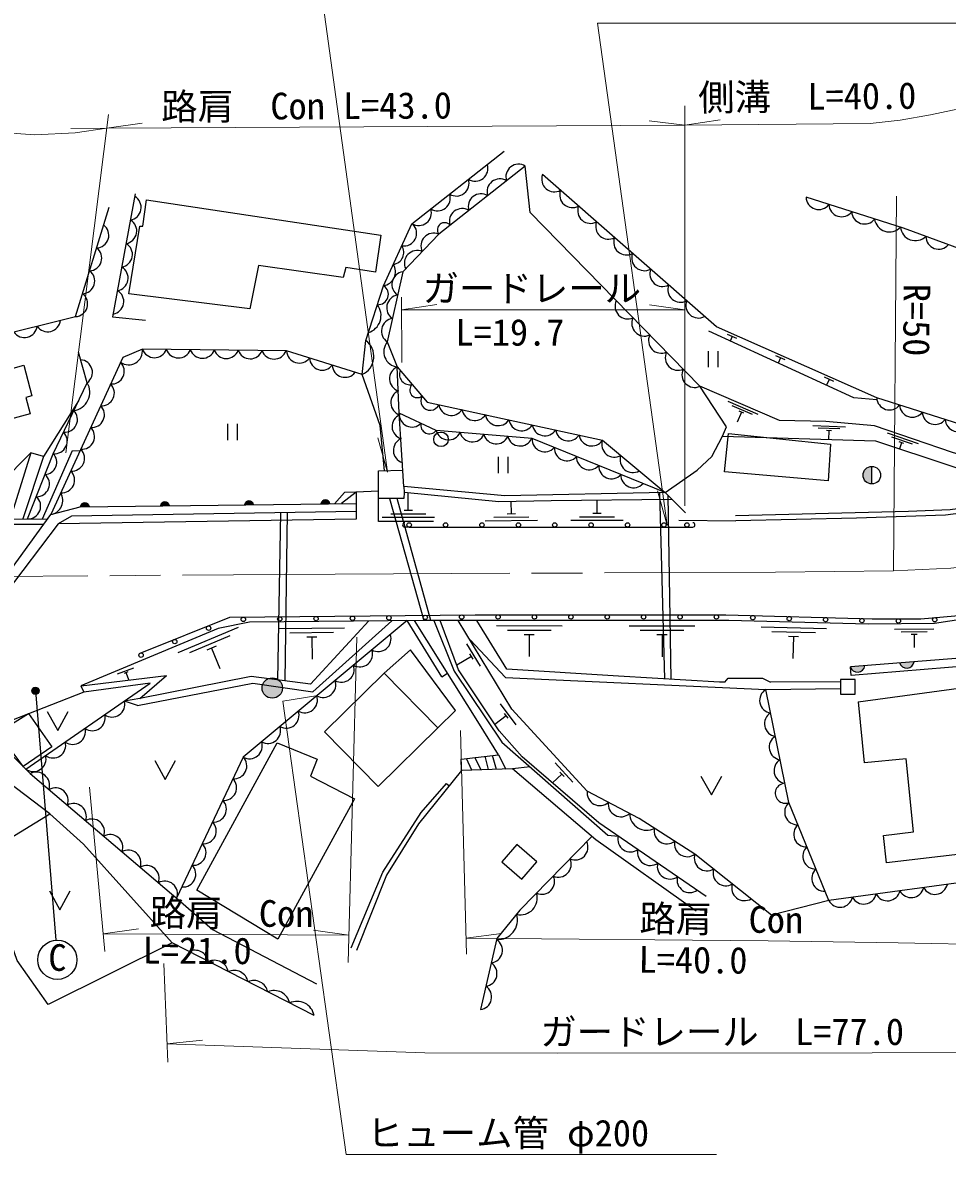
# Model space of a CAD drawing. Units: millimetres at full size, sheet at 1:1000; details may follow other scales. Extents: x 40000 to 680000, y 20000 to 380000.
# Drawn here: x 478168 to 541690, y 238070 to 315853 of the extents above; entities that cross this region are included whole.
import ezdxf
from ezdxf.enums import TextEntityAlignment as Align

# ---------------------------------------------------------------- set-up
doc = ezdxf.new("R2010")
doc.units = ezdxf.units.MM
doc.header["$LTSCALE"] = 1000
doc.linetypes.add('CHAIN', pattern=[18.5, 12, -1.5, 3.5, -1.5])
for name, color, linetype, lineweight in [('M-BGD', 7, 'Continuous', 25), ('M-BGD-EXST', 7, 'Continuous', 25), ('M-BMK', 2, 'CHAIN', 13), ('M-STR-HTXT', 7, 'Continuous', 13)]:
    doc.layers.add(name, color=color, linetype=linetype, lineweight=lineweight)
doc.styles.add('ＭＳ ゴシック', font='')
doc.styles.get('ＭＳ ゴシック').set_extended_font_data('MS Gothic')

msp = doc.modelspace()

# ---------------------------------------------------------------- hatches: boundary and pattern name
at = {"layer": 'M-BGD'}
for points in [[(536503, 285349, 0.41421), (535903, 284749, 0.41421), (536503, 284149)], [(482753, 282588), (482127, 282580, -0.84072)], [(488261, 282654), (487635, 282647, -0.84072)], [(494033, 282724), (493407, 282716, -0.84072)], [(499279, 282787), (498653, 282780, -0.84072)], [(536017, 271658), (535029, 271579, 0.82183)], [(539400, 271928), (538412, 271849, 0.82183)], [(494618, 270124, -1), (496018, 270124, -1)]]:
    msp.add_hatch(color=256, dxfattribs=at).paths.add_polyline_path(points)
at = {"layer": 'M-BGD-EXST'}
msp.add_hatch(color=256, dxfattribs=at).paths.add_polyline_path([(479263, 270045, -1), (478824, 269806, -1)])

# ---------------------------------------------------------------- linework, layer by layer
at = {"layer": 'M-BGD'}
for p, q in [((527226, 294140), (526586, 294424)), ((526906, 294282), (526768, 293969)), ((525251, 293281), (525251, 292163)), ((525918, 293281), (525918, 292163)), ((530543, 292674), (529903, 292957)), ((530223, 292815), (530064, 292455)), ((533888, 291194), (533248, 291477)), ((533568, 291336), (533388, 290929)), ((528700, 288910), (526634, 289803)), ((528296, 288921), (526919, 289516)), ((527548, 289081), (527251, 288393)), ((527709, 289012), (527387, 289150)), ((492249, 288275), (492249, 287157)), ((492916, 288275), (492916, 287157)), ((534694, 288059), (532446, 288152)), ((534313, 287924), (532815, 287986)), ((533733, 287798), (533383, 287813)), ((533558, 287805), (533533, 287206)), ((539703, 286898), (537576, 287632)), ((539299, 286878), (537881, 287368)), ((538707, 286924), (538376, 287038)), ((538541, 286981), (538395, 286558)), ((510823, 286013), (510823, 284895)), ((511490, 286013), (511490, 284895)), ((536503, 284149), (536503, 285349)), ((501089, 283590), (500066, 282797)), ((503373, 283149), (505719, 274772)), ((506211, 274772), (503886, 283149)), ((504659, 282339), (504659, 283541)), ((521923, 283552), (522259, 270747)), ((522297, 283560), (523711, 282173)), ((522718, 270719), (522517, 283345)), ((511739, 282107), (511730, 282933)), ((517624, 282132), (517624, 283030)), ((469303, 267212), (480111, 282042)), ((495889, 282172), (495670, 270673)), ((496197, 270604), (496366, 282180)), ((502859, 281859), (506459, 281859)), ((503459, 282099), (505859, 282099)), ((504379, 282339), (504939, 282339)), ((509944, 281607), (513544, 281647)), ((510542, 281854), (512942, 281880)), ((511459, 282104), (512019, 282110)), ((515824, 281652), (519424, 281652)), ((516424, 281892), (518824, 281892)), ((517344, 282132), (517904, 282132)), ((523253, 281652), (527155, 281602)), ((504720, 281178), (504420, 281178)), ((504720, 281178), (523800, 281178)), ((523800, 281178), (524204, 281178)), ((506964, 270893), (504580, 274760)), ((492983, 274275), (488831, 272539)), ((500279, 274240), (495780, 274189)), ((499533, 273931), (496533, 273897)), ((515219, 274381), (510719, 274385)), ((514469, 274082), (511469, 274084)), ((524342, 274373), (519842, 274377)), ((523592, 274074), (520592, 274076)), ((533389, 274194), (528890, 274313)), ((532631, 273914), (529632, 273993)), ((540754, 274177), (538054, 274143)), ((540307, 273992), (538507, 273969)), ((539619, 273803), (539199, 273797)), ((539409, 273800), (539420, 272900)), ((492406, 273709), (489639, 272551)), ((498386, 273618), (497686, 273610)), ((498036, 273614), (498053, 272114)), ((509621, 271616), (508690, 273157)), ((513318, 273783), (512618, 273783)), ((512968, 273783), (512967, 272283)), ((522442, 273775), (521742, 273775)), ((522092, 273775), (522090, 272275)), ((531474, 273644), (530774, 273663)), ((531124, 273654), (531084, 272154)), ((491461, 272988), (490816, 272718)), ((491138, 272853), (491717, 271470)), ((509002, 272293), (507992, 271684)), ((509110, 272114), (508893, 272473)), ((547231, 272552), (535029, 271579)), ((485787, 271496), (484661, 271082)), ((535076, 270992), (535029, 271579)), ((547278, 271966), (535076, 270992)), ((482188, 270270), (488039, 270984)), ((485397, 271225), (485134, 271128)), ((485265, 271177), (485452, 270668)), ((486219, 269408), (488039, 270984)), ((506964, 270893), (507363, 271143)), ((534356, 270542), (529546, 270526)), ((486219, 269408), (485160, 269219)), ((486060, 268926), (485160, 269219)), ((512072, 267600), (510991, 269039)), ((511514, 268044), (511262, 268380)), ((511388, 268212), (510598, 267619)), ((509030, 264484), (508657, 265283)), ((509665, 264501), (509228, 265349)), ((510177, 264515), (509930, 265431)), ((510719, 264529), (510445, 265490)), ((515958, 263651), (514739, 264976)), ((515216, 264191), (514572, 263599)), ((515358, 264037), (515074, 264346))]:
    msp.add_line(p, q, dxfattribs=at)
for points in [[(478728, 286291), (476667, 284200), (467000, 284685), (456311, 288678), (448081, 295424), (443508, 301398), (438941, 304582), (437039, 307120), (435171, 312606), (429839, 319310), (425416, 323306), (419200, 325325)], [(503027, 285059), (502738, 288161), (501482, 291671), (501742, 294008), (502968, 297772), (504914, 302034), (511254, 307019)], [(549246, 284163), (546900, 284817), (542045, 286300), (536694, 288146), (533347, 288437), (530158, 288497), (524695, 290857), (513029, 302798), (512699, 305995), (506749, 301314), (504291, 298725), (503219, 293906), (503901, 292186), (505968, 289779), (518001, 287162), (522297, 283560), (524500, 285105), (525514, 286026), (526241, 287442), (526508, 288061), (524695, 290857)], [(548579, 286656), (546883, 286885), (536838, 290071), (525836, 294937), (513883, 305414)], [(419615, 304775), (420309, 304133), (425482, 302278), (428000, 301091), (431752, 299093), (434738, 297194), (444733, 290048), (446876, 288553), (448991, 287291), (451328, 286147), (454051, 284862), (457423, 283649), (460558, 282800), (463810, 282195), (467226, 281882), (472973, 281718), (479896, 281748)], [(479606, 281349), (468445, 281357), (464325, 281631), (460405, 282280), (456638, 283284), (453796, 284320), (449774, 286301), (446115, 288452), (443089, 290643), (432619, 298061), (428962, 300226), (424590, 302145), (419749, 303809)], [(485908, 304078), (484352, 295631), (486614, 295407)], [(554783, 297319), (553842, 297185), (549725, 297674), (538672, 301725), (531984, 303847)], [(453925, 290634), (455757, 290646), (458415, 289845), (481805, 295649), (484121, 303176)], [(536856, 289929), (535255, 290073), (525301, 294642)], [(501482, 291671), (496303, 293295), (486399, 293409), (485043, 292847), (480111, 282042)], [(478511, 281742), (480269, 286223), (482600, 291102), (482002, 293213)], [(522297, 283560), (511299, 283321), (504349, 283981), (504042, 289014), (503901, 292186)], [(482008, 289864), (479593, 286039), (478175, 281740)], [(522297, 283560), (513165, 287260), (506577, 287822), (504042, 289014)], [(527147, 281972), (539015, 282281), (541882, 282400), (544713, 282786), (548398, 283528), (553541, 285047), (558145, 286985), (559852, 287904)], [(526241, 287442), (536759, 287102), (547094, 283667)], [(560087, 287469), (555756, 285410), (551302, 283859), (545582, 282521), (541557, 281995), (535443, 281793), (527155, 281602)], [(479593, 286039), (478728, 286291), (477307, 281737)], [(479525, 281746), (481586, 286447), (482109, 286419)], [(506402, 281568), (502624, 281568), (502624, 285050), (504281, 285085)], [(504349, 283981), (504369, 283570), (504359, 283149), (502624, 283149)], [(502624, 283640), (501089, 283590), (501089, 281730), (480615, 281402)], [(501089, 283590), (500286, 283555), (499594, 282791)], [(522780, 283087), (514478, 282996), (510884, 282913), (504369, 283570)], [(480111, 282042), (482125, 282580), (501089, 282809)], [(501089, 282256), (481515, 281939), (480615, 281402), (469653, 266978)], [(486244, 272519), (492403, 274980), (509243, 275159), (526477, 275159), (536519, 274883), (539864, 274883), (542196, 275083), (546518, 275765), (551163, 276756), (554760, 277888), (557547, 278973), (563062, 281943)], [(563326, 281454), (557954, 278737), (554823, 277558), (551449, 276475), (547118, 275508), (540806, 274561), (536241, 274503), (526681, 274754), (517509, 274762), (505648, 274772), (493758, 274637), (491608, 274211), (482166, 270261), (482369, 269839), (475677, 267236), (478687, 264250), (489002, 255449), (491207, 253534), (498347, 249780)], [(486060, 268926), (493979, 270465), (498108, 269863), (503526, 274748)], [(501940, 274730), (497932, 270377), (493877, 270907), (486219, 269408)], [(504580, 274760), (493311, 265378), (488745, 255668)], [(510857, 265538), (509556, 267645), (505092, 274766)], [(506405, 274771), (507801, 271283), (511088, 266398), (518376, 260013), (519082, 259949)], [(525130, 255795), (517756, 260860), (512493, 265388), (510896, 267170), (508108, 271369), (506860, 274771)], [(533542, 255524), (529616, 254515), (524352, 258710), (520519, 261144), (516954, 263040), (511779, 268662), (508088, 274770)], [(526400, 270516), (526039, 270515), (519098, 270942), (511424, 271420), (509362, 274769)], [(508899, 273427), (511347, 270848), (529212, 270022), (534356, 270099)], [(506698, 267386), (507907, 268574), (504803, 272740), (503001, 271147)], [(526400, 270516), (526622, 270805), (528983, 270805), (529546, 270526)], [(535555, 269175), (547545, 270794), (549022, 259463), (537517, 258103), (537294, 259991), (539360, 260235), (538857, 265257), (536000, 264971), (535579, 269179)], [(478395, 264540), (486938, 270450), (482369, 269839)], [(558207, 255663), (556466, 256845), (548245, 257186), (544662, 257031), (533542, 255524), (530801, 262246), (529212, 270022)], [(478230, 264704), (476473, 267060), (478581, 268366), (480168, 266088), (478213, 264726)], [(479864, 268502), (480580, 267207), (481295, 268502)], [(498189, 247611), (488446, 252597), (482346, 259379), (480033, 261473), (475348, 265025), (474040, 267049), (469835, 266780)], [(508310, 264464), (508289, 265241), (510857, 265538), (511363, 264547)], [(487241, 265136), (487956, 263841), (488672, 265136)], [(513030, 264697), (511829, 264559), (508310, 264464), (505355, 260785), (503157, 257266), (501102, 252077)], [(524436, 254795), (517541, 259696), (511829, 264559)], [(524767, 264067), (525483, 262772), (526199, 264067)], [(500737, 252261), (502901, 257459), (505538, 261563), (507285, 263550), (507462, 263408)], [(488446, 252597), (479933, 248369), (477803, 251398), (475277, 258557), (480033, 261473)], [(517273, 259925), (512328, 254843), (510747, 252911), (509616, 248022)], [(480010, 256179), (480726, 254884), (481441, 256179)]]:
    msp.add_lwpolyline(points, dxfattribs=at)
for points in [[(485456, 297218), (486212, 301859), (486418, 301859), (486680, 303664), (502785, 301246), (502403, 298699), (500360, 299026), (500182, 298334), (494375, 299164), (493767, 296190)], [(467776, 289325), (478249, 292308), (478807, 290194), (478387, 290083), (478684, 288958), (477234, 288575), (477457, 287733), (471165, 286072), (470844, 287290), (468583, 286693)], [(526659, 287625), (533652, 286880), (533505, 284356), (526387, 284972)], [(502590, 263348), (506698, 267386), (503001, 271147), (498893, 267109)], [(534356, 269696), (535356, 269696), (535356, 270696), (534356, 270696)], [(490136, 256224), (495652, 266356), (498410, 265234), (497932, 264059), (500974, 262505), (495707, 252852)], [(511083, 258174), (512453, 256985), (513486, 258174), (512117, 259364)]]:
    msp.add_lwpolyline(points, close=True, dxfattribs=at)
for centre, radius in [((506908, 287212), 500), ((536503, 284749), 600), ((504720, 281328), 150), ((507220, 281328), 150), ((509720, 281328), 150), ((512220, 281328), 150), ((514720, 281328), 150), ((517220, 281328), 150), ((519720, 281328), 150), ((522220, 281328), 150), ((523800, 281328), 150), ((493328, 274840), 150), ((495828, 274867), 150), ((498328, 274893), 150), ((500828, 274920), 150), ((503328, 274946), 150), ((505828, 274973), 150), ((508327, 274999), 150), ((510827, 275009), 150), ((513327, 275009), 150), ((515827, 275009), 150), ((518327, 275009), 150), ((520827, 275009), 150), ((523327, 275009), 150), ((525827, 275009), 150), ((528327, 274958), 150), ((530826, 274890), 150), ((533325, 274821), 150), ((535824, 274752), 150), ((538324, 274733), 150), ((540820, 274815), 150), ((490943, 274235), 150), ((488621, 273308), 150), ((486300, 272380), 150), ((495318, 270124), 700)]:
    msp.add_circle(centre, radius, dxfattribs=at)
for centre, radius, start, end in [((509253, 305827), 875, 238.17512, 18.17512), ((512238, 305252), 875, 58.19013, 198.19013), ((507961, 304811), 875, 238.17512, 18.17512), ((510946, 304235), 875, 58.19013, 198.19013), ((514699, 305097), 875, 158.76548, 298.76548), ((515935, 304013), 875, 158.76548, 298.76548), ((485433, 303150), 875, 279.56025, 59.56025), ((506668, 303794), 875, 238.17512, 18.17512), ((509653, 303218), 875, 58.19013, 198.19013), ((532858, 303883), 875, 182.39388, 322.39388), ((505375, 302778), 875, 238.17512, 18.17512), ((508361, 302201), 875, 58.19013, 198.19013), ((517172, 302929), 875, 158.76548, 298.76548), ((534426, 303386), 875, 182.39388, 322.39388), ((535993, 302889), 875, 182.39388, 322.39388), ((483212, 301238), 875, 272.89127, 52.89127), ((485135, 301533), 875, 279.56025, 59.56025), ((504360, 301377), 875, 260.77841, 45.46497), ((507152, 301605), 497, 40.53391, 215.84637), ((518409, 301845), 875, 158.76548, 298.76548), ((537712, 302507), 1036, 188.4309, 316.35687), ((506400, 300512), 875, 66.49308, 206.49308), ((519645, 300761), 875, 158.76548, 298.76548), ((539496, 301912), 1042, 186.6711, 313.6737), ((541091, 301157), 875, 179.87468, 319.87468), ((482728, 299666), 875, 272.89127, 52.89127), ((484837, 299915), 875, 279.56025, 59.56025), ((503513, 300064), 837, 278.46323, 32.46672), ((505268, 299319), 875, 66.49308, 206.49308), ((520882, 299677), 875, 158.76548, 298.76548), ((482244, 298095), 875, 272.89127, 52.89127), ((484539, 298298), 875, 279.56025, 59.56025), ((502816, 298726), 966, 279.02829, 31.90165), ((504405, 297857), 875, 97.4598, 237.4598), ((522119, 298593), 875, 158.76548, 298.76548), ((481760, 296523), 875, 272.89127, 52.89127), ((484241, 296681), 875, 279.56025, 59.56025), ((502579, 297177), 710, 267.0953, 56.8258), ((523356, 297509), 875, 158.76548, 298.76548), ((501547, 295729), 1240, 287.34949, 36.57164), ((504048, 296252), 875, 97.4598, 237.4598), ((519737, 296360), 875, 154.33001, 294.33001), ((524592, 296425), 875, 158.76548, 298.76548), ((478294, 295086), 875, 213.93545, 353.93545), ((479890, 295482), 875, 213.93545, 353.93545), ((503691, 294647), 875, 97.4598, 237.4598), ((520887, 295183), 875, 154.33001, 294.33001), ((522036, 294007), 875, 154.33001, 294.33001), ((485445, 293299), 960, 234.78766, 6.57152), ((487224, 293699), 875, 199.3375, 339.3375), ((488869, 293680), 875, 199.3375, 339.3375), ((490513, 293661), 875, 199.3375, 339.3375), ((492157, 293642), 875, 199.3375, 339.3375), ((493802, 293623), 875, 199.3375, 339.3375), ((495446, 293604), 875, 199.3375, 339.3375), ((497177, 293334), 875, 182.59192, 322.59192), ((500937, 292914), 1358, 293.67941, 53.62894), ((504030, 293232), 1054, 140.28598, 262.93073), ((482088, 291812), 875, 305.79662, 85.79662), ((484277, 291891), 875, 265.4674, 45.46739), ((498746, 292842), 875, 182.59192, 322.59192), ((523185, 292831), 875, 154.33001, 294.33001), ((500315, 292350), 875, 182.59192, 322.59192), ((504241, 291381), 875, 113.09002, 253.09002), ((504773, 291683), 719, 158.38136, 282.95448), ((524334, 291654), 875, 154.33001, 294.33001), ((481512, 290448), 1269, 277.93374, 31.00756), ((483594, 290395), 875, 265.4674, 45.46739), ((505285, 290598), 520, 132.37556, 308.96029), ((504330, 289739), 875, 113.09002, 253.09002), ((506156, 289850), 644, 147.65736, 337.97723), ((482912, 288899), 875, 265.4674, 45.46739), ((507619, 289726), 875, 187.72875, 327.72875), ((537713, 290108), 875, 182.40099, 322.40099), ((539280, 289610), 875, 182.40099, 322.40099), ((481062, 288578), 875, 264.47065, 44.47065), ((504418, 288097), 875, 113.09002, 253.09002), ((504913, 288935), 875, 174.82248, 314.82248), ((509226, 289377), 875, 187.72875, 327.72875), ((510833, 289027), 875, 187.72875, 327.72875), ((540848, 289113), 875, 182.40099, 322.40099), ((542415, 288616), 875, 182.40099, 322.40099), ((482229, 287403), 875, 265.4674, 45.46739), ((506108, 288184), 593, 167.30584, 322.33912), ((507422, 288050), 875, 195.12256, 335.12256), ((512440, 288677), 875, 187.72875, 327.72875), ((514047, 288328), 875, 187.72875, 327.72875), ((515654, 287978), 875, 187.72875, 327.72875), ((480354, 287094), 875, 264.47065, 44.47065), ((504507, 286455), 875, 113.09002, 253.09002), ((509060, 287911), 875, 195.12256, 335.12256), ((510699, 287771), 875, 195.12256, 335.12256), ((512337, 287631), 875, 195.12256, 335.12256), ((514040, 287229), 875, 177.94639, 317.94639), ((517261, 287629), 875, 187.72875, 327.72875), ((518823, 286863), 875, 160.02984, 300.02984), ((481546, 285907), 875, 265.4674, 45.46739), ((515564, 286611), 875, 177.94639, 317.94639), ((479675, 285638), 835, 272.58509, 44.57558), ((517088, 285994), 875, 177.94639, 317.94639), ((520083, 285806), 875, 160.02984, 300.02984), ((479134, 284147), 875, 268.58033, 48.58033), ((480863, 284411), 875, 265.4674, 45.46739), ((518612, 285376), 875, 177.94639, 317.94639), ((520136, 284759), 875, 177.94639, 317.94639), ((478533, 282617), 875, 268.58033, 48.58033), ((479917, 283035), 1012, 281.09419, 29.8406), ((482441, 282529), 318, 10.58417, 170.8019), ((487948, 282596), 318, 10.58417, 170.8019), ((493720, 282666), 318, 10.58417, 170.8019), ((498966, 282729), 318, 10.58417, 170.8019), ((504420, 281328), 150, 90, 270), ((524204, 281328), 150, 270, 90), ((502598, 273500), 875, 239.78188, 19.78188), ((501335, 272447), 875, 239.78188, 19.78188), ((500071, 271395), 875, 239.78188, 19.78188), ((535515, 271716), 505, 195.73142, 353.38961), ((538898, 271986), 505, 195.73142, 353.38961), ((498807, 270343), 875, 239.78188, 19.78188), ((529670, 269276), 875, 121.55061, 261.55061), ((484311, 268996), 875, 234.67469, 14.67469), ((497543, 269291), 875, 239.78188, 19.78188), ((496279, 268238), 875, 239.78188, 19.78188), ((529999, 267665), 875, 121.55061, 261.55061), ((482958, 268060), 875, 234.67469, 14.67469), ((481606, 267125), 875, 234.67469, 14.67469), ((495016, 267186), 875, 239.78188, 19.78188), ((530328, 266054), 875, 121.55061, 261.55061), ((480253, 266189), 875, 234.67469, 14.67469), ((493752, 266134), 875, 239.78188, 19.78188), ((478901, 265253), 875, 234.67469, 14.67469), ((492691, 264761), 875, 264.80915, 44.80915), ((530658, 264443), 875, 121.55061, 261.55061), ((479092, 263417), 927, 343.12886, 115.92672), ((491991, 263273), 875, 264.80915, 44.80915), ((480419, 262379), 875, 339.52779, 119.52779), ((517821, 262918), 875, 171.9911, 311.9911), ((530558, 262890), 688, 92.36898, 290.73224), ((481670, 261312), 875, 339.52779, 119.52779), ((491291, 261785), 875, 264.80915, 44.80915), ((519272, 262146), 875, 171.9911, 311.9911), ((531389, 261598), 875, 132.18296, 272.18295), ((521044, 261533), 1186, 181.83008, 296.64137), ((482921, 260244), 875, 339.52779, 119.52779), ((490591, 260297), 875, 264.80915, 44.80915), ((532010, 260075), 875, 132.18296, 272.18295), ((484172, 259177), 875, 339.52779, 119.52779), ((519929, 259731), 875, 165.51443, 305.51443), ((522430, 260285), 875, 167.58685, 307.58685), ((489891, 258809), 875, 264.80915, 44.80915), ((516127, 259177), 875, 245.78541, 25.78541), ((521285, 258799), 875, 165.51443, 305.51443), ((523819, 259403), 875, 167.58685, 307.58685), ((532631, 258552), 875, 132.18296, 272.18295), ((485423, 258109), 875, 339.52779, 119.52779), ((514980, 257998), 875, 245.78541, 25.78541), ((525182, 258431), 875, 161.4457, 301.4457), ((486674, 257042), 875, 339.52779, 119.52779), ((489191, 257321), 875, 264.80915, 44.80915), ((522640, 257868), 875, 165.51443, 305.51443), ((526468, 257406), 875, 161.4457, 301.4457), ((533251, 257029), 875, 132.18296, 272.18295), ((487925, 255975), 875, 339.52779, 119.52779), ((513834, 256819), 875, 245.78541, 25.78541), ((523996, 256937), 875, 165.51443, 305.51443), ((512369, 255692), 1154, 256.74002, 16.56774), ((527754, 256381), 875, 161.4457, 301.4457), ((535946, 256152), 875, 207.71792, 347.71792), ((537576, 256373), 875, 207.71792, 347.71792), ((539205, 256594), 875, 207.71792, 347.71792), ((540835, 256815), 875, 207.71792, 347.71792), ((534317, 255931), 875, 207.71792, 347.71792), ((510804, 254182), 1356, 266.76491, 16.56651), ((510251, 252095), 875, 276.97383, 56.97383), ((489987, 251128), 973, 11.44132, 114.35017), ((491342, 250434), 973, 11.44132, 114.35017), ((492696, 249741), 973, 11.44132, 114.35017), ((509880, 250492), 875, 276.97383, 56.97383), ((494051, 249047), 973, 11.44132, 114.35017), ((495438, 248228), 1102, 12.63561, 113.15588), ((509509, 248890), 875, 276.97383, 56.97383), ((497025, 247401), 1184, 10.18809, 115.6034)]:
    msp.add_arc(centre, radius, start, end, dxfattribs=at)
at = {"layer": 'M-BGD-EXST'}
msp.add_line((479044, 269925), (480441, 252790), dxfattribs=at)
for centre, radius in [((479044, 269925), 250), ((480551, 251445), 1350)]:
    msp.add_circle(centre, radius, dxfattribs=at)
at = {"layer": 'M-BMK'}
msp.add_lwpolyline([(470648, 277748), (499632, 277950), (529884, 278086), (537985, 278182), (541924, 278349), (545983, 278820), (549128, 279467), (552200, 280278), (554555, 281083), (557704, 282445), (560107, 283661), (561610, 284640)], dxfattribs=at)
at = {"layer": 'M-STR-HTXT'}
for p, q in [((523650, 282642), (523650, 310142)), ((481128, 286279), (484062, 309547)), ((483942, 308590), (486371, 308944)), ((523650, 308795), (521216, 309113)), ((523650, 308795), (526075, 309179)), ((483942, 308590), (481487, 308577)), ((483942, 308590), (523650, 308795)), ((537985, 278182), (538196, 303926)), ((504224, 292503), (504189, 296995)), ((504196, 296122), (506625, 296477)), ((523650, 296122), (521219, 296464)), ((504196, 296122), (523650, 296122)), ((503238, 284963), (502567, 287324)), ((522443, 281303), (521772, 283665)), ((500520, 251254), (501125, 273609)), ((496033, 269217), (498457, 269601)), ((508236, 267212), (508650, 251834)), ((482758, 263296), (483807, 252016)), ((483693, 253237), (486126, 253563)), ((483693, 253237), (500570, 253124)), ((500570, 253124), (498141, 253482)), ((508621, 252930), (511055, 253250)), ((487861, 251178), (488134, 244407)), ((488084, 245656), (490525, 245914))]:
    msp.add_line(p, q, dxfattribs=at)
for points in [[(533321, 321435), (498211, 321435), (503238, 284963)], [(522443, 281303), (517668, 315827), (551775, 315827)], [(523650, 308795), (536380, 308916), (538459, 309140), (540543, 309505), (543985, 310238), (547132, 311182)], [(476069, 308343), (479010, 308133), (481769, 308273), (483942, 308590)], [(496033, 269217), (500390, 238070), (525835, 238070)], [(488084, 245656), (505787, 245044), (514901, 245021), (536521, 245037), (547949, 245064), (551527, 245153), (554532, 245559), (558457, 246419), (561197, 247267), (564066, 248197), (566386, 249205), (569360, 250705), (571575, 251910), (574072, 253548), (575826, 254862), (577546, 256066)], [(551161, 252766), (545213, 252476), (538313, 252604), (529371, 252740), (508621, 252930)]]:
    msp.add_lwpolyline(points, dxfattribs=at)

# ---------------------------------------------------------------- texts
at = {"layer": 'M-BGD-EXST', "style": 'ＭＳ ゴシック'}
msp.add_text('C', height=1833, rotation=358.508, dxfattribs=at).set_placement((479896, 250152), align=Align.BOTTOM_LEFT)
at = {"layer": 'M-STR-HTXT', "style": 'ＭＳ ゴシック'}
for s, rotation, p in [('側溝\u3000L=40.0', 0.545, (524589, 309242)), ('路肩\u3000Con L=43.0', 0.296, (487693, 308609)), ('R=50', 269.531, (538146, 297917)), ('路肩\u3000Con ', 359.614, (486887, 253216)), ('路肩\u3000Con ', 359.476, (520526, 252821)), ('L=21.0', 359.614, (486408, 250641)), ('L=40.0', 359.476, (520466, 250007)), ('ガードレール\u3000L=77.0', 0.041, (513730, 245020))]:
    msp.add_text(s, height=1833, rotation=rotation, dxfattribs=at).set_placement(p, align=Align.BOTTOM_LEFT)
for s, p in [('ガードレール', (505648, 296122)), ('L=19.7', (507900, 293104)), ('ヒューム管 φ200', (501819, 238070))]:
    msp.add_text(s, height=1833, dxfattribs=at).set_placement(p, align=Align.BOTTOM_LEFT)

doc.saveas('drawing.dxf')
